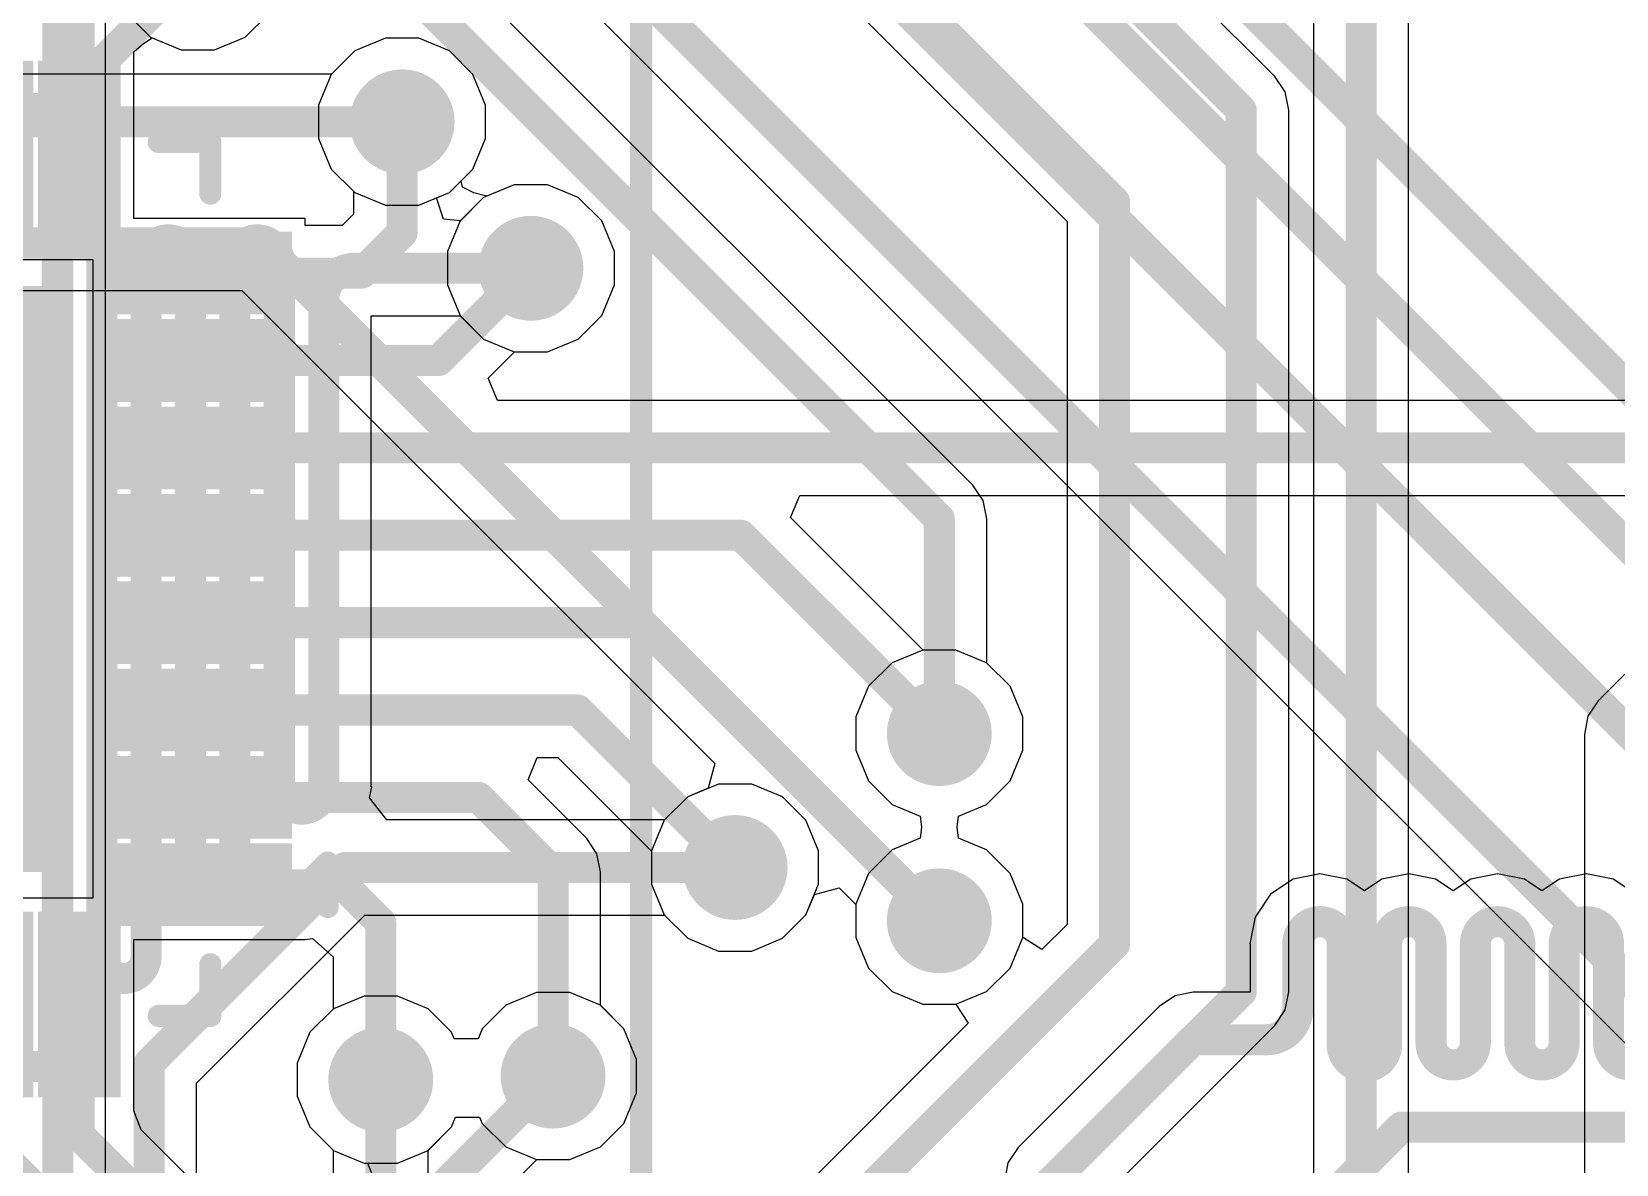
# Model space of a CAD drawing. Header units: inches. Extents: x -3 to 128, y -12 to 41.
# Drawn here: x 65.39 to 74.46, y 17.85 to 24.33 of the extents above; entities that cross this region are included whole.
import ezdxf

# ---------------------------------------------------------------- set-up
doc = ezdxf.new("R2010")
doc.units = ezdxf.units.IN
for name, color, linetype in [('Bottom Layer', 5, 'Continuous'), ('Layer 1', 16, 'Continuous'), ('Layer 2', 76, 'Continuous'), ('Top Layer', 1, 'Continuous'), ('Top Overlay', 2, 'Continuous'), ('Top Paste', 8, 'Continuous'), ('Top Solder', 216, 'Continuous'), ('Via Holes', 16, 'Continuous')]:
    doc.layers.add(name, color=color, linetype=linetype)

msp = doc.modelspace()

# ---------------------------------------------------------------- hatches: boundary and pattern name
at = {"layer": 'Bottom Layer'}
h = msp.add_hatch(color=5, dxfattribs=at)
edge = h.paths.add_edge_path()
edge.add_arc((67.5125, 23.8117), 0.3, 0, 360)
h = msp.add_hatch(color=5, dxfattribs=at)
edge = h.paths.add_edge_path()
edge.add_arc((68.2491, 22.9735), 0.3, 0, 360)
h = msp.add_hatch(color=5, dxfattribs=at)
edge = h.paths.add_edge_path()
edge.add_arc((70.5859, 20.3107), 0.3, 0, 360)
h = msp.add_hatch(color=5, dxfattribs=at)
edge = h.paths.add_edge_path()
edge.add_arc((69.4175, 19.5445), 0.3, 0, 360)
h = msp.add_hatch(color=5, dxfattribs=at)
edge = h.paths.add_edge_path()
edge.add_arc((70.5859, 19.2397), 0.3, 0, 360)
h = msp.add_hatch(color=5, dxfattribs=at)
edge = h.paths.add_edge_path()
edge.add_arc((67.3901, 18.3307), 0.3, 0, 360)
h = msp.add_hatch(color=5, dxfattribs=at)
edge = h.paths.add_edge_path()
edge.add_arc((68.3761, 18.3507), 0.3, 0, 360)
at = {"layer": 'Layer 1'}
h = msp.add_hatch(color=16, dxfattribs=at)
edge = h.paths.add_edge_path()
edge.add_arc((67.5125, 23.8117), 0.3, 0, 360)
h = msp.add_hatch(color=16, dxfattribs=at)
edge = h.paths.add_edge_path()
edge.add_arc((68.2491, 22.9735), 0.3, 0, 360)
h = msp.add_hatch(color=16, dxfattribs=at)
edge = h.paths.add_edge_path()
edge.add_arc((70.5859, 20.3107), 0.3, 0, 360)
h = msp.add_hatch(color=16, dxfattribs=at)
edge = h.paths.add_edge_path()
edge.add_arc((69.4175, 19.5445), 0.3, 0, 360)
h = msp.add_hatch(color=16, dxfattribs=at)
edge = h.paths.add_edge_path()
edge.add_arc((70.5859, 19.2397), 0.3, 0, 360)
h = msp.add_hatch(color=16, dxfattribs=at)
edge = h.paths.add_edge_path()
edge.add_arc((67.3901, 18.3307), 0.3, 0, 360)
h = msp.add_hatch(color=16, dxfattribs=at)
edge = h.paths.add_edge_path()
edge.add_arc((68.3761, 18.3507), 0.3, 0, 360)
at = {"layer": 'Layer 2'}
h = msp.add_hatch(color=76, dxfattribs=at)
edge = h.paths.add_edge_path()
edge.add_arc((67.5125, 23.8117), 0.3, 0, 360)
h = msp.add_hatch(color=76, dxfattribs=at)
edge = h.paths.add_edge_path()
edge.add_arc((68.2491, 22.9735), 0.3, 0, 360)
h = msp.add_hatch(color=76, dxfattribs=at)
edge = h.paths.add_edge_path()
edge.add_arc((70.5859, 20.3107), 0.3, 0, 360)
h = msp.add_hatch(color=76, dxfattribs=at)
edge = h.paths.add_edge_path()
edge.add_arc((69.4175, 19.5445), 0.3, 0, 360)
h = msp.add_hatch(color=76, dxfattribs=at)
edge = h.paths.add_edge_path()
edge.add_arc((70.5859, 19.2397), 0.3, 0, 360)
h = msp.add_hatch(color=76, dxfattribs=at)
edge = h.paths.add_edge_path()
edge.add_arc((67.3901, 18.3307), 0.3, 0, 360)
h = msp.add_hatch(color=76, dxfattribs=at)
edge = h.paths.add_edge_path()
edge.add_arc((68.3761, 18.3507), 0.3, 0, 360)
at = {"layer": 'Top Layer'}
for points in [[(65.8002, 24.0607), (65.8002, 23.2007), (65.5302, 23.2007), (65.5302, 24.0607)], [(66.7802, 22.8107), (65.9202, 22.8107), (65.9202, 23.0807), (66.7802, 23.0807)], [(65.4902, 19.6207), (62.3402, 19.6207), (62.3402, 22.7707), (65.4902, 22.7707)], [(66.7802, 22.3107), (65.9202, 22.3107), (65.9202, 22.5807), (66.7802, 22.5807)], [(66.7802, 21.8107), (65.9202, 21.8107), (65.9202, 22.0807), (66.7802, 22.0807)], [(66.7802, 21.3107), (65.9202, 21.3107), (65.9202, 21.5807), (66.7802, 21.5807)], [(66.7802, 20.8107), (65.9202, 20.8107), (65.9202, 21.0807), (66.7802, 21.0807)], [(66.7802, 20.3107), (65.9202, 20.3107), (65.9202, 20.5807), (66.7802, 20.5807)], [(66.7802, 19.8107), (65.9202, 19.8107), (65.9202, 20.0807), (66.7802, 20.0807)], [(66.7802, 19.3107), (65.9202, 19.3107), (65.9202, 19.5807), (66.7802, 19.5807)], [(65.8002, 19.1907), (65.8002, 18.3307), (65.5302, 18.3307), (65.5302, 19.1907)]]:
    msp.add_hatch(color=1, dxfattribs=at).paths.add_polyline_path(points)
h = msp.add_hatch(color=1, dxfattribs=at)
edge = h.paths.add_edge_path()
edge.add_arc((67.5125, 23.8117), 0.3, 0, 360)
h = msp.add_hatch(color=1, dxfattribs=at)
edge = h.paths.add_edge_path()
edge.add_arc((68.2491, 22.9735), 0.3, 0, 360)
h = msp.add_hatch(color=1, dxfattribs=at)
edge = h.paths.add_edge_path()
edge.add_arc((70.5859, 20.3107), 0.3, 0, 360)
h = msp.add_hatch(color=1, dxfattribs=at)
edge = h.paths.add_edge_path()
edge.add_arc((69.4175, 19.5445), 0.3, 0, 360)
h = msp.add_hatch(color=1, dxfattribs=at)
edge = h.paths.add_edge_path()
edge.add_arc((70.5859, 19.2397), 0.3, 0, 360)
h = msp.add_hatch(color=1, dxfattribs=at)
edge = h.paths.add_edge_path()
edge.add_arc((67.3901, 18.3307), 0.3, 0, 360)
h = msp.add_hatch(color=1, dxfattribs=at)
edge = h.paths.add_edge_path()
edge.add_arc((68.3761, 18.3507), 0.3, 0, 360)
at = {"layer": 'Top Paste'}
for points in [[(65.8002, 24.0607), (65.8002, 23.2007), (65.5302, 23.2007), (65.5302, 24.0607)], [(66.7802, 22.8107), (65.9202, 22.8107), (65.9202, 23.0807), (66.7802, 23.0807)], [(66.7802, 22.3107), (65.9202, 22.3107), (65.9202, 22.5807), (66.7802, 22.5807)], [(66.7802, 21.8107), (65.9202, 21.8107), (65.9202, 22.0807), (66.7802, 22.0807)], [(66.7802, 21.3107), (65.9202, 21.3107), (65.9202, 21.5807), (66.7802, 21.5807)], [(66.7802, 20.8107), (65.9202, 20.8107), (65.9202, 21.0807), (66.7802, 21.0807)], [(66.7802, 20.3107), (65.9202, 20.3107), (65.9202, 20.5807), (66.7802, 20.5807)], [(66.7802, 19.8107), (65.9202, 19.8107), (65.9202, 20.0807), (66.7802, 20.0807)], [(66.7802, 19.3107), (65.9202, 19.3107), (65.9202, 19.5807), (66.7802, 19.5807)], [(65.8002, 19.1907), (65.8002, 18.3307), (65.5302, 18.3307), (65.5302, 19.1907)]]:
    msp.add_hatch(color=8, dxfattribs=at).paths.add_polyline_path(points)
at = {"layer": 'Top Solder'}
for points in [[(65.4018, 24.1623), (65.4018, 23.0991), (64.9286, 23.0991), (64.9286, 24.1623)], [(65.9018, 24.1623), (65.9018, 23.0991), (65.4286, 23.0991), (65.4286, 24.1623)], [(66.8818, 22.7091), (65.8186, 22.7091), (65.8186, 23.1823), (66.8818, 23.1823)], [(65.5918, 19.5191), (62.2386, 19.5191), (62.2386, 22.8723), (65.5918, 22.8723)], [(66.8818, 22.2091), (65.8186, 22.2091), (65.8186, 22.6823), (66.8818, 22.6823)], [(66.8818, 21.7091), (65.8186, 21.7091), (65.8186, 22.1823), (66.8818, 22.1823)], [(66.8818, 21.2091), (65.8186, 21.2091), (65.8186, 21.6823), (66.8818, 21.6823)], [(66.8818, 20.7091), (65.8186, 20.7091), (65.8186, 21.1823), (66.8818, 21.1823)], [(66.8818, 20.2091), (65.8186, 20.2091), (65.8186, 20.6823), (66.8818, 20.6823)], [(66.8818, 19.7091), (65.8186, 19.7091), (65.8186, 20.1823), (66.8818, 20.1823)], [(66.8818, 19.2091), (65.8186, 19.2091), (65.8186, 19.6823), (66.8818, 19.6823)], [(65.4018, 19.2923), (65.4018, 18.2291), (64.9286, 18.2291), (64.9286, 19.2923)], [(65.9018, 19.2923), (65.9018, 18.2291), (65.4286, 18.2291), (65.4286, 19.2923)]]:
    msp.add_hatch(color=216, dxfattribs=at).paths.add_polyline_path(points)
at = {"layer": 'Via Holes'}
h = msp.add_hatch(color=7, dxfattribs=at)
edge = h.paths.add_edge_path()
edge.add_arc((67.5125, 23.8117), 0.15, 0, 360)
h = msp.add_hatch(color=7, dxfattribs=at)
edge = h.paths.add_edge_path()
edge.add_arc((68.2491, 22.9735), 0.15, 0, 360)
h = msp.add_hatch(color=7, dxfattribs=at)
edge = h.paths.add_edge_path()
edge.add_arc((70.5859, 20.3107), 0.15, 0, 360)
h = msp.add_hatch(color=7, dxfattribs=at)
edge = h.paths.add_edge_path()
edge.add_arc((69.4175, 19.5445), 0.15, 0, 360)
h = msp.add_hatch(color=7, dxfattribs=at)
edge = h.paths.add_edge_path()
edge.add_arc((70.5859, 19.2397), 0.15, 0, 360)
h = msp.add_hatch(color=7, dxfattribs=at)
edge = h.paths.add_edge_path()
edge.add_arc((68.3761, 18.3507), 0.15, 0, 360)
h = msp.add_hatch(color=7, dxfattribs=at)
edge = h.paths.add_edge_path()
edge.add_arc((67.3901, 18.3307), 0.15, 0, 360)

# ---------------------------------------------------------------- linework, layer by layer
at = {"layer": 'Bottom Layer'}
for p, q in [((72.5054, 24.0709), (68.7168, 27.8594)), ((67.4997, 27.0577), (71.3166, 23.2408)), ((72.727, 26.2528), (72.727, 17.1244)), ((73.2708, 17.0118), (73.2708, 26.2528)), ((65.939, 24.4301), (66.0734, 24.2957)), ((66.6147, 24.2957), (66.7492, 24.4301)), ((66.0734, 24.2957), (66.2491, 24.2229)), ((66.2491, 24.2229), (66.4391, 24.2229)), ((66.4391, 24.2229), (66.6147, 24.2957)), ((67.2418, 24.2168), (67.1087, 24.0837)), ((67.4175, 24.2895), (67.2418, 24.2168)), ((67.6075, 24.2895), (67.4175, 24.2895)), ((67.7831, 24.2168), (67.6075, 24.2895)), ((67.9176, 24.0824), (67.7831, 24.2168)), ((67.1087, 24.0837), (62.1096, 24.0837)), ((67.9903, 23.9068), (67.9176, 24.0824)), ((72.5643, 23.9827), (72.5054, 24.0709)), ((72.585, 23.8786), (72.5643, 23.9827)), ((67.9903, 23.7167), (67.9903, 23.9068)), ((72.585, 18.8334), (72.585, 23.8786)), ((67.9176, 23.5411), (67.9903, 23.7167)), ((67.7831, 23.4067), (67.9176, 23.5411)), ((67.7087, 23.3759), (67.7831, 23.4067)), ((68.1541, 23.4513), (67.9784, 23.3786)), ((68.3441, 23.4513), (68.1541, 23.4513)), ((68.5197, 23.3786), (68.3441, 23.4513)), ((67.7492, 23.2551), (67.7087, 23.3759)), ((67.9784, 23.3786), (67.8455, 23.2456)), ((68.6542, 23.2442), (68.5197, 23.3786)), ((67.8455, 23.2456), (67.7492, 23.2551)), ((68.7269, 23.0686), (68.6542, 23.2442)), ((71.3166, 23.2408), (71.3166, 19.219)), ((68.7269, 22.8785), (68.7269, 23.0686)), ((68.6542, 22.7029), (68.7269, 22.8785)), ((67.3357, 20.0056), (67.3357, 22.7016)), ((67.3357, 22.7016), (67.8453, 22.7016)), ((67.8453, 22.7016), (67.9784, 22.5685)), ((68.5197, 22.5685), (68.6542, 22.7029)), ((67.9784, 22.5685), (68.1541, 22.4957)), ((68.1541, 22.4957), (68.3441, 22.4957)), ((68.3441, 22.4957), (68.5197, 22.5685)), ((75.7215, 21.8643), (74.356, 20.4988)), ((70.4909, 20.7885), (70.3152, 20.7158)), ((70.6809, 20.7885), (70.4909, 20.7885)), ((70.8565, 20.7158), (70.6809, 20.7885)), ((70.3152, 20.7158), (70.1808, 20.5814)), ((70.991, 20.5814), (70.8565, 20.7158)), ((70.1808, 20.5814), (70.1081, 20.4058)), ((71.0637, 20.4058), (70.991, 20.5814)), ((74.356, 20.4988), (74.2971, 20.4106)), ((70.1081, 20.4058), (70.1081, 20.2157)), ((71.0637, 20.2157), (71.0637, 20.4058)), ((74.2971, 20.4106), (74.2764, 20.3065)), ((74.2764, 20.3065), (74.2764, 9.8908)), ((70.1081, 20.2157), (70.1808, 20.0401)), ((70.991, 20.0401), (71.0637, 20.2157)), ((70.1808, 20.0401), (70.3152, 19.9057)), ((70.8565, 19.9057), (70.991, 20.0401)), ((67.3258, 19.9435), (67.3382, 20.0056)), ((67.3382, 20.0056), (67.3357, 20.0056)), ((69.1468, 19.9496), (69.0137, 19.8165)), ((69.3225, 20.0223), (69.1468, 19.9496)), ((69.5125, 20.0223), (69.3225, 20.0223)), ((69.6881, 19.9496), (69.5125, 20.0223)), ((69.8226, 19.8152), (69.6881, 19.9496)), ((67.425, 19.8165), (67.3258, 19.9435)), ((70.3152, 19.9057), (70.4769, 19.8387)), ((70.6949, 19.8387), (70.8565, 19.9057)), ((69.0137, 19.8165), (67.425, 19.8165)), ((69.8953, 19.6396), (69.8226, 19.8152)), ((70.4769, 19.8387), (70.4842, 19.7752)), ((70.4842, 19.7752), (70.4769, 19.7117)), ((70.6876, 19.7752), (70.6949, 19.8387)), ((70.6949, 19.7117), (70.6876, 19.7752)), ((70.4769, 19.7117), (70.3152, 19.6448)), ((70.8565, 19.6448), (70.6949, 19.7117)), ((69.8953, 19.4495), (69.8953, 19.6396)), ((70.3152, 19.6448), (70.1808, 19.5104)), ((70.991, 19.5104), (70.8565, 19.6448)), ((70.1808, 19.5104), (70.1081, 19.3348)), ((71.0637, 19.3348), (70.991, 19.5104)), ((69.8226, 19.2739), (69.8953, 19.4495)), ((70.1081, 19.3348), (70.1081, 19.1447)), ((71.0637, 19.1457), (71.0637, 19.3348)), ((66.3366, 18.311), (67.2983, 19.2726)), ((67.2983, 19.2726), (69.0137, 19.2726)), ((69.0137, 19.2726), (69.1468, 19.1395)), ((69.6881, 19.1395), (69.8226, 19.2739)), ((69.1468, 19.1395), (69.3225, 19.0667)), ((69.5125, 19.0667), (69.6881, 19.1395)), ((70.1081, 19.1447), (70.1808, 18.9691)), ((71.0667, 19.1428), (71.0637, 19.1457)), ((71.1721, 19.0745), (71.0667, 19.1428)), ((71.3166, 19.219), (71.1721, 19.0745)), ((69.3225, 19.0667), (69.5125, 19.0667)), ((70.1808, 18.9691), (70.3152, 18.8347)), ((67.295, 18.8085), (67.1194, 18.7358)), ((67.4851, 18.8085), (67.295, 18.8085)), ((67.6607, 18.7358), (67.4851, 18.8085)), ((68.2811, 18.8285), (68.1054, 18.7558)), ((68.4711, 18.8285), (68.2811, 18.8285)), ((68.6467, 18.7558), (68.4711, 18.8285)), ((70.3152, 18.8347), (70.4909, 18.7619)), ((72.5643, 18.7293), (72.585, 18.8333)), ((72.585, 18.8333), (72.585, 18.8334)), ((67.1194, 18.7358), (66.985, 18.6014)), ((67.7951, 18.6014), (67.6607, 18.7358)), ((68.1054, 18.7558), (67.971, 18.6214)), ((68.7812, 18.6214), (68.6467, 18.7558)), ((70.4909, 18.7619), (70.6799, 18.7619)), ((70.6799, 18.7619), (70.6829, 18.759)), ((70.6829, 18.759), (70.7512, 18.6536)), ((72.5054, 18.6411), (72.5643, 18.7293)), ((66.985, 18.6014), (66.9123, 18.4258)), ((67.8102, 18.565), (67.7951, 18.6014)), ((67.971, 18.6214), (67.9477, 18.565)), ((68.6001, 14.7357), (72.5054, 18.6411)), ((68.8539, 18.4458), (68.7812, 18.6214)), ((70.7512, 18.6536), (68.9611, 16.8635)), ((72.5054, 18.6411), (72.5054, 18.6411)), ((67.9477, 18.565), (67.8102, 18.565)), ((66.9123, 18.4258), (66.9123, 18.2357)), ((68.8539, 18.2557), (68.8539, 18.4458)), ((66.3366, 17.2252), (66.3366, 18.311)), ((66.9123, 18.2357), (66.985, 18.0601)), ((68.7812, 18.0801), (68.8539, 18.2557)), ((66.985, 18.0601), (67.1194, 17.9257)), ((68.6467, 17.9457), (68.7812, 18.0801)), ((64.848, 14.4381), (68.2829, 17.8729)), ((67.1194, 17.9257), (67.295, 17.8529)), ((68.2829, 17.8729), (68.4711, 17.8729)), ((68.4711, 17.8729), (68.6467, 17.9457)), ((67.295, 17.8529), (67.3141, 17.8529)), ((67.3141, 17.8529), (67.3667, 17.7259))]:
    msp.add_line(p, q, dxfattribs=at)
at = {"layer": 'Bottom Layer', "const_width": 0.1778}
for points in [[(68.2954, 27.8963), (72.3131, 23.8786)], [(67.6123, 27.3296), (71.5885, 23.3535)], [(72.9989, 17.0118), (72.9989, 26.6565)], [(72.3131, 18.8333), (72.3131, 23.8786)], [(61.8262, 23.8117), (67.5125, 23.8117)], [(71.5885, 19.1064), (71.5885, 23.3535)], [(65.5398, 18.5322), (65.5398, 23.009)], [(65.7938, 19.0366), (65.7938, 23.009)], [(66.0478, 19.0366), (66.0478, 23.009)], [(66.3018, 19.5446), (66.3018, 23.009)], [(66.5558, 19.5446), (66.5558, 23.009)], [(66.8098, 20.0056), (66.8098, 23.009)], [(67.2416, 22.9735), (67.5518, 22.9735)], [(67.5518, 22.9735), (68.2491, 22.9735)], [(67.0638, 20.0056), (67.0638, 22.7957)], [(66.0647, 18.4236), (67.1856, 19.5445)], [(67.1856, 19.5445), (69.4175, 19.5445)], [(66.972, 14.4898), (71.5885, 19.1064)], [(67.6965, 14.2168), (72.3131, 18.8333)], [(66.0647, 17.2252), (66.0647, 18.4236)], [(64.567, 14.5416), (68.3761, 18.3507)]]:
    msp.add_lwpolyline(points, dxfattribs=at)
at = {"layer": 'Bottom Layer', "const_width": 0.0889}
for points in [[(72.2686, 23.8786, 1), (72.3575, 23.8786, 1)], [(72.2686, 23.8786, 1), (72.3575, 23.8786, 1)], [(67.468, 23.8117, 1), (67.5569, 23.8117, 1)], [(71.5441, 23.3535, 1), (71.633, 23.3535, 1)], [(71.5441, 23.3535, 1), (71.633, 23.3535, 1)], [(65.4953, 23.009, 1), (65.5842, 23.009, 1)], [(65.4953, 23.009, 1), (65.5842, 23.009, 1)], [(65.7493, 23.009, 1), (65.8382, 23.009, 1)], [(65.7493, 23.009, 1), (65.8382, 23.009, 1)], [(66.0033, 23.009, 1), (66.0922, 23.009, 1)], [(66.0033, 23.009, 1), (66.0922, 23.009, 1)], [(66.2573, 23.009, 1), (66.3462, 23.009, 1)], [(66.2573, 23.009, 1), (66.3462, 23.009, 1)], [(66.5113, 23.009, 1), (66.6002, 23.009, 1)], [(66.5113, 23.009, 1), (66.6002, 23.009, 1)], [(66.7653, 23.009, 1), (66.8542, 23.009, 1)], [(66.7653, 23.009, 1), (66.8542, 23.009, 1)], [(67.1971, 22.9735, 1), (67.286, 22.9735, 1)], [(67.1971, 22.9735, 1), (67.286, 22.9735, 1)], [(67.5073, 22.9735, 1), (67.5962, 22.9735, 1)], [(67.5073, 22.9735, 1), (67.5962, 22.9735, 1)], [(68.2046, 22.9735, 1), (68.2935, 22.9735, 1)], [(67.0193, 22.7957, 1), (67.1082, 22.7957, 1)], [(67.0193, 22.7957, 1), (67.1082, 22.7957, 1)], [(66.7653, 20.0056, 1), (66.8542, 20.0056, 1)], [(66.7653, 20.0056, 1), (66.8542, 20.0056, 1)], [(67.0193, 20.0056, 1), (67.1082, 20.0056, 1)], [(67.0193, 20.0056, 1), (67.1082, 20.0056, 1)], [(66.2573, 19.5446, 1), (66.3462, 19.5446, 1)], [(66.2573, 19.5446, 1), (66.3462, 19.5446, 1)], [(66.5113, 19.5446, 1), (66.6002, 19.5446, 1)], [(66.5113, 19.5446, 1), (66.6002, 19.5446, 1)], [(67.1412, 19.5445, 1), (67.2301, 19.5445, 1)], [(67.1412, 19.5445, 1), (67.2301, 19.5445, 1)], [(69.373, 19.5445, 1), (69.4619, 19.5445, 1)], [(71.5441, 19.1064, 1), (71.633, 19.1064, 1)], [(71.5441, 19.1064, 1), (71.633, 19.1064, 1)], [(65.7493, 19.0366, 1), (65.8382, 19.0366, 1)], [(65.7493, 19.0366, 1), (65.8382, 19.0366, 1)], [(66.0033, 19.0366, 1), (66.0922, 19.0366, 1)], [(66.0033, 19.0366, 1), (66.0922, 19.0366, 1)], [(72.2686, 18.8333, 1), (72.3575, 18.8333, 1)], [(72.2686, 18.8333, 1), (72.3575, 18.8333, 1)], [(65.4953, 18.5322, 1), (65.5842, 18.5322, 1)], [(65.4953, 18.5322, 1), (65.5842, 18.5322, 1)], [(66.0202, 18.4236, 1), (66.1091, 18.4236, 1)], [(66.0202, 18.4236, 1), (66.1091, 18.4236, 1)], [(68.3316, 18.3507, 1), (68.4205, 18.3507, 1)]]:
    msp.add_lwpolyline(points, format="xyb", close=True, dxfattribs=at)
at = {"layer": 'Bottom Layer', "const_width": 0.1778}
for points in [[(65.5398, 23.009, -1), (65.7938, 23.009)], [(66.0478, 23.009, -1), (66.3018, 23.009)], [(66.5558, 23.009, -1), (66.8098, 23.009)], [(67.0638, 22.7957, -0.414214), (67.2416, 22.9735)], [(67.0638, 20.0056, -1), (66.8098, 20.0056)], [(66.5558, 19.5446, -1), (66.3018, 19.5446)], [(66.0478, 19.0366, -1), (65.7938, 19.0366)], [(65.5398, 18.5322, -1), (65.2858, 18.5322)]]:
    msp.add_lwpolyline(points, format="xyb", dxfattribs=at)
at = {"layer": 'Layer 1'}
for p, q in [((70.7782, 21.7321), (66.8298, 25.6804)), ((67.8397, 25.2082), (74.6811, 18.3668)), ((56.4623, 22.846), (66.5951, 22.846)), ((66.5951, 22.846), (69.3014, 20.1397)), ((70.8371, 21.6438), (70.7782, 21.7321)), ((70.7782, 21.7321), (70.7782, 21.7321)), ((70.8578, 21.5398), (70.8371, 21.6438)), ((70.8578, 20.7145), (70.8578, 21.5398)), ((70.8578, 21.5398), (70.8578, 21.5398)), ((70.991, 20.5814), (70.8578, 20.7145)), ((71.0637, 20.4058), (70.991, 20.5814)), ((71.0637, 20.2157), (71.0637, 20.4058)), ((69.3014, 20.1397), (69.2635, 19.9979)), ((70.991, 20.0401), (71.0637, 20.2157)), ((70.8565, 19.9057), (70.991, 20.0401)), ((69.1468, 19.9496), (69.0124, 19.8152)), ((69.2635, 19.9979), (69.1468, 19.9496)), ((70.6949, 19.8387), (70.8565, 19.9057)), ((69.0124, 19.8152), (68.9397, 19.6396)), ((70.6876, 19.7752), (70.6949, 19.8387)), ((70.6949, 19.7117), (70.6876, 19.7752)), ((70.8565, 19.6448), (70.6949, 19.7117)), ((68.9397, 19.6396), (68.9397, 19.4495)), ((70.991, 19.5104), (70.8565, 19.6448)), ((71.0637, 19.3348), (70.991, 19.5104)), ((68.9397, 19.4495), (69.0124, 19.2739)), ((69.8709, 19.3906), (70.0126, 19.4284)), ((70.0126, 19.4284), (70.1081, 19.333)), ((69.8226, 19.2739), (69.8709, 19.3906)), ((70.1081, 19.333), (70.1081, 19.1447)), ((71.0637, 19.1447), (71.0637, 19.3348)), ((69.0124, 19.2739), (69.1468, 19.1395)), ((69.6881, 19.1395), (69.8226, 19.2739)), ((69.1468, 19.1395), (69.3225, 19.0667)), ((69.5125, 19.0667), (69.6881, 19.1395)), ((70.1081, 19.1447), (70.1808, 18.9691)), ((70.991, 18.9691), (71.0637, 19.1447)), ((69.3225, 19.0667), (69.5125, 19.0667)), ((70.1808, 18.9691), (70.3152, 18.8347)), ((70.8565, 18.8347), (70.991, 18.9691)), ((67.295, 18.8085), (67.1194, 18.7358)), ((67.4851, 18.8085), (67.295, 18.8085)), ((67.6607, 18.7358), (67.4851, 18.8085)), ((68.2811, 18.8285), (68.1054, 18.7558)), ((68.4711, 18.8285), (68.2811, 18.8285)), ((68.6467, 18.7558), (68.4711, 18.8285)), ((70.3152, 18.8347), (70.4909, 18.7619)), ((70.6809, 18.7619), (70.8565, 18.8347)), ((67.1194, 18.7358), (66.985, 18.6014)), ((67.7951, 18.6014), (67.6607, 18.7358)), ((68.1054, 18.7558), (67.971, 18.6214)), ((68.7812, 18.6214), (68.6467, 18.7558)), ((70.4909, 18.7619), (70.6809, 18.7619)), ((66.985, 18.6014), (66.9123, 18.4258)), ((67.8102, 18.565), (67.7951, 18.6014)), ((67.971, 18.6214), (67.9477, 18.565)), ((68.8539, 18.4458), (68.7812, 18.6214)), ((67.9477, 18.565), (67.8102, 18.565)), ((66.9123, 18.4258), (66.9123, 18.2357)), ((68.8539, 18.2557), (68.8539, 18.4458)), ((66.9123, 18.2357), (66.985, 18.0601)), ((68.7812, 18.0801), (68.8539, 18.2557)), ((66.985, 18.0601), (67.1194, 17.9257)), ((67.6607, 17.9257), (67.7951, 18.0601)), ((67.7951, 18.0601), (67.8185, 18.1165)), ((67.8185, 18.1165), (67.956, 18.1165)), ((67.956, 18.1165), (67.971, 18.0801)), ((67.971, 18.0801), (68.1054, 17.9457)), ((68.6467, 17.9457), (68.7812, 18.0801)), ((67.1194, 17.9257), (67.295, 17.8529)), ((67.4851, 17.8529), (67.6607, 17.9257)), ((68.1054, 17.9457), (68.2811, 17.8729)), ((68.2811, 17.8729), (68.4711, 17.8729)), ((68.4711, 17.8729), (68.6467, 17.9457)), ((67.295, 17.8529), (67.4851, 17.8529))]:
    msp.add_line(p, q, dxfattribs=at)
at = {"layer": 'Layer 1', "const_width": 0.1778}
for points in [[(69.8308, 26.079), (75.5271, 20.3827)], [(70.7302, 26.0889), (75.6767, 21.1424)], [(68.9314, 25.9153), (75.0735, 19.7731)], [(66.6375, 25.4881), (70.5859, 21.5398)], [(68.032, 25.4005), (74.8734, 18.5591)], [(65.5313, 23.8879), (66.3441, 24.7007)], [(39.0817, 23.8879), (65.5313, 23.8879)], [(21.9246, 23.1179), (66.7077, 23.1179)], [(66.7077, 23.1179), (70.5859, 19.2397)], [(70.5859, 20.3107), (70.5859, 21.5398)]]:
    msp.add_lwpolyline(points, dxfattribs=at)
at = {"layer": 'Layer 1', "const_width": 0.0889}
for points in [[(65.4868, 23.8879, 1), (65.5757, 23.8879, 1)], [(65.4868, 23.8879, 1), (65.5757, 23.8879, 1)], [(66.6633, 23.1179, 1), (66.7522, 23.1179, 1)], [(66.6633, 23.1179, 1), (66.7522, 23.1179, 1)], [(70.5414, 21.5398, 1), (70.6303, 21.5398, 1)], [(70.5414, 21.5398, 1), (70.6303, 21.5398, 1)], [(70.5414, 20.3107, 1), (70.6303, 20.3107, 1)], [(70.5414, 19.2397, 1), (70.6303, 19.2397, 1)]]:
    msp.add_lwpolyline(points, format="xyb", close=True, dxfattribs=at)
at = {"layer": 'Layer 2'}
for p, q in [((65.8147, 16.381), (65.8147, 24.3985)), ((65.9417, 24.4275), (66.0734, 24.2957)), ((66.6147, 24.2957), (66.7492, 24.4301)), ((66.0734, 24.2957), (66.2491, 24.2229)), ((66.2491, 24.2229), (66.4391, 24.2229)), ((66.4391, 24.2229), (66.6147, 24.2957)), ((67.2418, 24.2168), (67.1074, 24.0824)), ((67.4175, 24.2895), (67.2418, 24.2168)), ((67.6075, 24.2895), (67.4175, 24.2895)), ((67.7831, 24.2168), (67.6075, 24.2895)), ((67.9176, 24.0824), (67.7831, 24.2168)), ((67.1074, 24.0824), (67.0347, 23.9068)), ((67.9903, 23.9068), (67.9176, 24.0824)), ((67.0347, 23.9068), (67.0347, 23.7167)), ((67.9903, 23.7167), (67.9903, 23.9068)), ((67.0347, 23.7167), (67.1074, 23.5411)), ((67.9176, 23.5411), (67.9903, 23.7167)), ((67.1074, 23.5411), (67.2418, 23.4067)), ((67.7831, 23.4067), (67.9176, 23.5411)), ((67.2418, 23.4067), (67.4175, 23.3339)), ((67.6075, 23.3339), (67.7831, 23.4067)), ((68.1541, 23.4513), (67.9784, 23.3786)), ((68.3441, 23.4513), (68.1541, 23.4513)), ((68.5197, 23.3786), (68.3441, 23.4513)), ((67.4175, 23.3339), (67.6075, 23.3339)), ((67.9784, 23.3786), (67.844, 23.2442)), ((68.6542, 23.2442), (68.5197, 23.3786)), ((67.844, 23.2442), (67.7713, 23.0686)), ((68.7269, 23.0686), (68.6542, 23.2442)), ((67.7713, 23.0686), (67.7713, 22.8785)), ((68.7269, 22.8785), (68.7269, 23.0686)), ((67.7713, 22.8785), (67.844, 22.7029)), ((68.6542, 22.7029), (68.7269, 22.8785)), ((67.844, 22.7029), (67.9784, 22.5685)), ((68.5197, 22.5685), (68.6542, 22.7029)), ((67.9784, 22.5685), (68.1541, 22.4957)), ((68.1541, 22.4957), (68.3441, 22.4957)), ((68.3441, 22.4957), (68.5197, 22.5685)), ((70.4909, 20.7885), (70.3152, 20.7158)), ((70.6809, 20.7885), (70.4909, 20.7885)), ((70.8565, 20.7158), (70.6809, 20.7885)), ((70.3152, 20.7158), (70.1808, 20.5814)), ((70.991, 20.5814), (70.8565, 20.7158)), ((70.1808, 20.5814), (70.1081, 20.4058)), ((71.0637, 20.4058), (70.991, 20.5814)), ((70.1081, 20.4058), (70.1081, 20.2157)), ((71.0637, 20.2157), (71.0637, 20.4058)), ((70.1081, 20.2157), (70.1808, 20.0401)), ((70.991, 20.0401), (71.0637, 20.2157)), ((70.1808, 20.0401), (70.3152, 19.9057)), ((70.8565, 19.9057), (70.991, 20.0401)), ((69.1468, 19.9496), (69.0124, 19.8152)), ((69.3225, 20.0223), (69.1468, 19.9496)), ((69.5125, 20.0223), (69.3225, 20.0223)), ((69.6881, 19.9496), (69.5125, 20.0223)), ((69.8226, 19.8152), (69.6881, 19.9496)), ((70.3152, 19.9057), (70.4769, 19.8387)), ((70.6949, 19.8387), (70.8565, 19.9057)), ((69.0124, 19.8152), (68.9397, 19.6396)), ((69.8953, 19.6396), (69.8226, 19.8152)), ((70.4769, 19.8387), (70.4842, 19.7752)), ((70.4842, 19.7752), (70.4769, 19.7117)), ((70.6876, 19.7752), (70.6949, 19.8387)), ((70.6949, 19.7117), (70.6876, 19.7752)), ((70.4769, 19.7117), (70.3152, 19.6448)), ((70.8565, 19.6448), (70.6949, 19.7117)), ((68.9397, 19.6396), (68.9397, 19.4495)), ((69.8953, 19.4495), (69.8953, 19.6396)), ((70.3152, 19.6448), (70.1808, 19.5104)), ((70.991, 19.5104), (70.8565, 19.6448)), ((70.1808, 19.5104), (70.1081, 19.3348)), ((71.0637, 19.3348), (70.991, 19.5104)), ((68.9397, 19.4495), (69.0124, 19.2739)), ((69.8226, 19.2739), (69.8953, 19.4495)), ((70.1081, 19.3348), (70.1081, 19.1447)), ((71.0637, 19.1447), (71.0637, 19.3348)), ((69.0124, 19.2739), (69.1468, 19.1395)), ((69.6881, 19.1395), (69.8226, 19.2739)), ((69.1468, 19.1395), (69.3225, 19.0667)), ((69.5125, 19.0667), (69.6881, 19.1395)), ((70.1081, 19.1447), (70.1808, 18.9691)), ((70.991, 18.9691), (71.0637, 19.1447)), ((69.3225, 19.0667), (69.5125, 19.0667)), ((70.1808, 18.9691), (70.3152, 18.8347)), ((70.8565, 18.8347), (70.991, 18.9691)), ((67.295, 18.8085), (67.1194, 18.7358)), ((67.4851, 18.8085), (67.295, 18.8085)), ((67.6607, 18.7358), (67.4851, 18.8085)), ((68.2811, 18.8285), (68.1054, 18.7558)), ((68.4711, 18.8285), (68.2811, 18.8285)), ((68.6467, 18.7558), (68.4711, 18.8285)), ((70.3152, 18.8347), (70.4909, 18.7619)), ((70.6809, 18.7619), (70.8565, 18.8347)), ((67.1194, 18.7358), (66.985, 18.6014)), ((67.7951, 18.6014), (67.6607, 18.7358)), ((68.1054, 18.7558), (67.971, 18.6214)), ((68.7812, 18.6214), (68.6467, 18.7558)), ((70.4909, 18.7619), (70.6809, 18.7619)), ((66.985, 18.6014), (66.9123, 18.4258)), ((67.8102, 18.565), (67.7951, 18.6014)), ((67.971, 18.6214), (67.9477, 18.565)), ((68.8539, 18.4458), (68.7812, 18.6214)), ((67.9477, 18.565), (67.8102, 18.565)), ((66.9123, 18.4258), (66.9123, 18.2357)), ((68.8539, 18.2557), (68.8539, 18.4458)), ((66.9123, 18.2357), (66.985, 18.0601)), ((68.7812, 18.0801), (68.8539, 18.2557)), ((66.985, 18.0601), (67.1182, 17.927)), ((67.662, 17.927), (67.7951, 18.0601)), ((67.7951, 18.0601), (67.8185, 18.1165)), ((67.8185, 18.1165), (67.956, 18.1165)), ((67.956, 18.1165), (67.971, 18.0801)), ((67.971, 18.0801), (68.1054, 17.9457)), ((68.6467, 17.9457), (68.7812, 18.0801)), ((67.1182, 17.927), (67.1182, 10.6753)), ((67.662, 10.788), (67.662, 17.927)), ((68.1054, 17.9457), (68.2811, 17.8729)), ((68.2811, 17.8729), (68.4711, 17.8729)), ((68.4711, 17.8729), (68.6467, 17.9457))]:
    msp.add_line(p, q, dxfattribs=at)
at = {"layer": 'Layer 2', "const_width": 0.1778}
for points in [[(65.5427, 16.381), (65.5427, 24.905)], [(67.3901, 10.6753), (67.3901, 18.3307)]]:
    msp.add_lwpolyline(points, dxfattribs=at)
at = {"layer": 'Layer 2', "const_width": 0.0889}
msp.add_lwpolyline([(67.3456, 18.3307, 1), (67.4345, 18.3307, 1)], format="xyb", close=True, dxfattribs=at)
at = {"layer": 'Top Layer'}
for p, q in [((66.6147, 24.2957), (66.7492, 24.4301)), ((65.978, 24.2115), (66.0331, 24.26)), ((65.978, 23.2585), (65.978, 24.2115)), ((66.0331, 24.26), (66.083, 24.2917)), ((66.083, 24.2917), (66.2491, 24.2229)), ((66.2491, 24.2229), (66.4391, 24.2229)), ((66.4391, 24.2229), (66.6147, 24.2957)), ((67.2418, 24.2168), (67.1074, 24.0824)), ((67.4175, 24.2895), (67.2418, 24.2168)), ((67.6075, 24.2895), (67.4175, 24.2895)), ((67.7831, 24.2168), (67.6075, 24.2895)), ((67.9176, 24.0824), (67.7831, 24.2168)), ((67.1074, 24.0824), (67.0347, 23.9068)), ((67.9903, 23.9068), (67.9176, 24.0824)), ((67.0347, 23.9068), (67.0347, 23.7167)), ((67.9903, 23.7167), (67.9903, 23.9068)), ((67.0347, 23.7167), (67.1074, 23.5411)), ((67.9176, 23.5411), (67.9903, 23.7167)), ((67.1074, 23.5411), (67.2346, 23.4139)), ((67.8507, 23.4742), (67.9176, 23.5411)), ((67.2346, 23.4139), (67.2346, 23.2834)), ((67.8579, 23.4377), (67.8507, 23.4742)), ((67.9231, 23.4057), (67.8579, 23.4377)), ((67.9976, 23.3865), (67.9231, 23.4057)), ((68.1541, 23.4513), (67.9976, 23.3865)), ((68.3441, 23.4513), (68.1541, 23.4513)), ((68.5197, 23.3786), (68.3441, 23.4513)), ((68.6542, 23.2442), (68.5197, 23.3786)), ((66.958, 23.2585), (65.978, 23.2585)), ((66.958, 23.2177), (66.958, 23.2585)), ((67.1689, 23.2177), (66.958, 23.2177)), ((67.2346, 23.2834), (67.1689, 23.2177)), ((68.7269, 23.0686), (68.6542, 23.2442)), ((68.7269, 22.8785), (68.7269, 23.0686)), ((62.088, 23.0229), (65.7424, 23.0229)), ((65.7424, 23.0229), (65.7424, 21.6329)), ((68.6542, 22.7029), (68.7269, 22.8785)), ((68.5197, 22.5685), (68.6542, 22.7029)), ((68.0048, 22.3447), (68.1559, 22.4957)), ((68.1559, 22.4957), (68.3441, 22.4957)), ((68.3441, 22.4957), (68.5197, 22.5685)), ((68.0574, 22.2177), (68.0048, 22.3447)), ((75.7899, 22.2177), (68.0574, 22.2177)), ((69.7344, 21.5468), (69.787, 21.6738)), ((69.787, 21.6738), (75.8073, 21.6738)), ((65.7424, 21.6329), (65.7424, 20.6329)), ((70.4927, 20.7885), (69.7344, 21.5468)), ((70.6809, 20.7885), (70.4927, 20.7885)), ((70.8565, 20.7158), (70.6809, 20.7885)), ((70.991, 20.5814), (70.8565, 20.7158)), ((65.7424, 20.6329), (65.7424, 19.3685)), ((71.0637, 20.4058), (70.991, 20.5814)), ((71.0637, 20.2157), (71.0637, 20.4058)), ((68.233, 20.0468), (68.2856, 20.1738)), ((68.2856, 20.1738), (68.4037, 20.1738)), ((68.4037, 20.1738), (68.9397, 19.6378)), ((70.991, 20.0401), (71.0637, 20.2157)), ((68.5684, 19.7114), (68.233, 20.0468)), ((70.8565, 19.9057), (70.991, 20.0401)), ((70.6949, 19.8387), (70.8565, 19.9057)), ((70.6876, 19.7752), (70.6949, 19.8387)), ((70.6949, 19.7117), (70.6876, 19.7752)), ((68.6273, 19.6232), (68.5684, 19.7114)), ((68.5684, 19.7114), (68.5684, 19.7114)), ((70.8565, 19.6448), (70.6949, 19.7117)), ((68.648, 19.5191), (68.6273, 19.6232)), ((68.9397, 19.6378), (68.9397, 19.4495)), ((70.991, 19.5104), (70.8565, 19.6448)), ((68.648, 18.7545), (68.648, 19.5191)), ((71.0637, 19.3348), (70.991, 19.5104)), ((72.7638, 19.509), (72.6101, 19.4785)), ((72.9174, 19.4785), (72.7638, 19.509)), ((73.2718, 19.509), (73.1181, 19.4785)), ((73.4254, 19.4785), (73.2718, 19.509)), ((73.7798, 19.509), (73.6261, 19.4785)), ((73.9334, 19.4785), (73.7798, 19.509)), ((74.2878, 19.509), (74.1341, 19.4785)), ((74.4414, 19.4785), (74.2878, 19.509)), ((68.9397, 19.4495), (69.0124, 19.2739)), ((69.8709, 19.3906), (70.0126, 19.4284)), ((70.0126, 19.4284), (70.1081, 19.333)), ((72.6101, 19.4785), (72.4799, 19.3915)), ((73.0178, 19.4114), (72.9174, 19.4785)), ((73.1181, 19.4785), (73.0178, 19.4114)), ((73.5258, 19.4114), (73.4254, 19.4785)), ((73.6261, 19.4785), (73.5258, 19.4114)), ((74.0338, 19.4114), (73.9334, 19.4785)), ((74.1341, 19.4785), (74.0338, 19.4114)), ((74.5716, 19.3915), (74.4414, 19.4785)), ((65.7424, 19.3685), (62.8524, 19.3685)), ((69.8226, 19.2739), (69.8709, 19.3906)), ((70.1081, 19.333), (70.1081, 19.1447)), ((71.0637, 19.1447), (71.0637, 19.3348)), ((72.4799, 19.3915), (72.3929, 19.2612)), ((69.0124, 19.2739), (69.1468, 19.1395)), ((69.6881, 19.1395), (69.8226, 19.2739)), ((72.3929, 19.2612), (72.3623, 19.1076)), ((65.978, 18.1529), (65.978, 19.1329)), ((65.978, 19.1329), (66.958, 19.1329)), ((66.958, 19.1329), (67.0001, 19.1387)), ((66.958, 19.1329), (66.958, 19.1329)), ((67.0001, 19.1387), (67.1182, 19.0338)), ((69.1468, 19.1395), (69.3225, 19.0667)), ((69.5125, 19.0667), (69.6881, 19.1395)), ((70.1081, 19.1447), (70.1808, 18.9691)), ((70.991, 18.9691), (71.0637, 19.1447)), ((69.3225, 19.0667), (69.5125, 19.0667)), ((72.3623, 19.1076), (72.3648, 19.1076)), ((72.3648, 19.1076), (72.3648, 18.831)), ((67.1182, 19.0338), (67.1182, 18.7345)), ((70.1808, 18.9691), (70.3152, 18.8347)), ((70.8565, 18.8347), (70.991, 18.9691)), ((70.3152, 18.8347), (70.4909, 18.7619)), ((70.6809, 18.7619), (70.8565, 18.8347)), ((71.9348, 18.8103), (71.8465, 18.7513)), ((72.0388, 18.831), (71.9348, 18.8103)), ((72.3648, 18.831), (72.0388, 18.831)), ((72.0388, 18.831), (72.0388, 18.831)), ((67.1182, 18.7345), (66.985, 18.6014)), ((68.7812, 18.6214), (68.648, 18.7545)), ((70.4909, 18.7619), (70.6809, 18.7619)), ((71.8465, 18.7513), (71.0378, 17.9426)), ((66.985, 18.6014), (66.9123, 18.4258)), ((68.8539, 18.4458), (68.7812, 18.6214)), ((66.9123, 18.4258), (66.9123, 18.2357)), ((68.8539, 18.2557), (68.8539, 18.4458)), ((66.9123, 18.2357), (66.985, 18.0601)), ((68.7812, 18.0801), (68.8539, 18.2557)), ((66.0202, 18.0434), (65.978, 18.1529)), ((65.978, 18.1529), (65.978, 18.1529)), ((65.978, 18.1529), (65.978, 18.1529)), ((65.978, 18.1529), (65.978, 18.1529)), ((66.9618, 17.1018), (66.0202, 18.0434)), ((66.985, 18.0601), (67.1194, 17.9257)), ((67.6607, 17.9257), (67.7951, 18.0601)), ((67.7951, 18.0601), (67.8185, 18.1165)), ((67.8185, 18.1165), (67.956, 18.1165)), ((67.956, 18.1165), (67.971, 18.0801)), ((67.971, 18.0801), (68.1054, 17.9457)), ((68.6467, 17.9457), (68.7812, 18.0801)), ((67.1194, 17.9257), (67.295, 17.8529)), ((67.4851, 17.8529), (67.6607, 17.9257)), ((68.1054, 17.9457), (68.2811, 17.8729)), ((68.2811, 17.8729), (68.4711, 17.8729)), ((68.4711, 17.8729), (68.6467, 17.9457)), ((71.0378, 17.9426), (70.9788, 17.8543)), ((67.295, 17.8529), (67.4851, 17.8529)), ((70.9788, 17.8543), (70.9581, 17.7503))]:
    msp.add_line(p, q, dxfattribs=at)
at = {"layer": 'Top Layer', "const_width": 0.1778}
for points in [[(65.6652, 23.6307), (65.6652, 24.4457)], [(67.5125, 23.1767), (67.5125, 23.8117)], [(67.2815, 22.9457), (67.5125, 23.1767)], [(66.3502, 22.9457), (67.2815, 22.9457)], [(67.7213, 22.4457), (68.2491, 22.9735)], [(66.3502, 22.4457), (67.7213, 22.4457)], [(66.3502, 21.9457), (76.1875, 21.9457)], [(66.3502, 21.4457), (69.4509, 21.4457)], [(69.4509, 21.4457), (70.5859, 20.3107)], [(66.3502, 20.9457), (68.8799, 20.9457)], [(68.8799, 20.9457), (70.5859, 19.2397)], [(66.3502, 20.4457), (68.5163, 20.4457)], [(68.5163, 20.4457), (69.4175, 19.5445)], [(66.3502, 19.9457), (67.9495, 19.9457)], [(67.9495, 19.9457), (68.3761, 19.5191)], [(68.3761, 18.3507), (68.3761, 19.5191)], [(66.3502, 19.4457), (67.1742, 19.4457)], [(67.1742, 19.4457), (67.3901, 19.2298)], [(67.3901, 18.3307), (67.3901, 19.2298)], [(72.6368, 18.7369), (72.6368, 19.1076)], [(72.8908, 18.5313), (72.8908, 19.1076)], [(73.1448, 18.5313), (73.1448, 19.1076)], [(73.3988, 18.5417), (73.3988, 19.1076)], [(73.6528, 18.5417), (73.6528, 19.1076)], [(73.9068, 18.5417), (73.9068, 19.1076)], [(74.1608, 18.5417), (74.1608, 19.1076)], [(74.4148, 18.5417), (74.4148, 19.1076)], [(65.6652, 18.0138), (65.6652, 18.7607)], [(71.23, 17.7503), (72.0388, 18.5591)], [(72.0388, 18.5591), (72.37, 18.5591)], [(72.37, 18.5591), (72.459, 18.5591)], [(72.23, 17.0589), (73.2302, 18.0591)], [(73.2302, 18.0591), (92.2901, 18.0591)], [(65.1652, 17.9574), (65.9202, 17.2024)], [(65.6652, 18.0138), (66.9837, 16.6954)]]:
    msp.add_lwpolyline(points, dxfattribs=at)
at = {"layer": 'Top Layer', "const_width": 0.0889}
for points in [[(67.468, 23.8117, 1), (67.5569, 23.8117, 1)], [(65.6208, 23.6307, 1), (65.7097, 23.6307, 1)], [(67.468, 23.1767, 1), (67.5569, 23.1767, 1)], [(67.468, 23.1767, 1), (67.5569, 23.1767, 1)], [(66.3058, 22.9457, 1), (66.3947, 22.9457, 1)], [(67.237, 22.9457, 1), (67.3259, 22.9457, 1)], [(67.237, 22.9457, 1), (67.3259, 22.9457, 1)], [(68.2046, 22.9735, 1), (68.2935, 22.9735, 1)], [(66.3058, 22.4457, 1), (66.3947, 22.4457, 1)], [(67.6768, 22.4457, 1), (67.7657, 22.4457, 1)], [(67.6768, 22.4457, 1), (67.7657, 22.4457, 1)], [(66.3058, 21.9457, 1), (66.3947, 21.9457, 1)], [(66.3058, 21.4457, 1), (66.3947, 21.4457, 1)], [(69.4064, 21.4457, 1), (69.4953, 21.4457, 1)], [(69.4064, 21.4457, 1), (69.4953, 21.4457, 1)], [(66.3058, 20.9457, 1), (66.3947, 20.9457, 1)], [(68.8354, 20.9457, 1), (68.9243, 20.9457, 1)], [(68.8354, 20.9457, 1), (68.9243, 20.9457, 1)], [(66.3058, 20.4457, 1), (66.3947, 20.4457, 1)], [(68.4718, 20.4457, 1), (68.5607, 20.4457, 1)], [(68.4718, 20.4457, 1), (68.5607, 20.4457, 1)], [(70.5414, 20.3107, 1), (70.6303, 20.3107, 1)], [(66.3058, 19.9457, 1), (66.3947, 19.9457, 1)], [(67.905, 19.9457, 1), (67.9939, 19.9457, 1)], [(67.905, 19.9457, 1), (67.9939, 19.9457, 1)], [(68.3316, 19.5191, 1), (68.4205, 19.5191, 1)], [(68.3316, 19.5191, 1), (68.4205, 19.5191, 1)], [(69.373, 19.5445, 1), (69.4619, 19.5445, 1)], [(66.3058, 19.4457, 1), (66.3947, 19.4457, 1)], [(67.1297, 19.4457, 1), (67.2186, 19.4457, 1)], [(67.1297, 19.4457, 1), (67.2186, 19.4457, 1)], [(67.3456, 19.2298, 1), (67.4345, 19.2298, 1)], [(67.3456, 19.2298, 1), (67.4345, 19.2298, 1)], [(70.5414, 19.2397, 1), (70.6303, 19.2397, 1)], [(72.5923, 19.1076, 1), (72.6812, 19.1076, 1)], [(72.5923, 19.1076, 1), (72.6812, 19.1076, 1)], [(72.8463, 19.1076, 1), (72.9352, 19.1076, 1)], [(72.8463, 19.1076, 1), (72.9352, 19.1076, 1)], [(73.1003, 19.1076, 1), (73.1892, 19.1076, 1)], [(73.1003, 19.1076, 1), (73.1892, 19.1076, 1)], [(73.3543, 19.1076, 1), (73.4432, 19.1076, 1)], [(73.3543, 19.1076, 1), (73.4432, 19.1076, 1)], [(73.6083, 19.1076, 1), (73.6972, 19.1076, 1)], [(73.6083, 19.1076, 1), (73.6972, 19.1076, 1)], [(73.8623, 19.1076, 1), (73.9512, 19.1076, 1)], [(73.8623, 19.1076, 1), (73.9512, 19.1076, 1)], [(74.1163, 19.1076, 1), (74.2052, 19.1076, 1)], [(74.1163, 19.1076, 1), (74.2052, 19.1076, 1)], [(74.3703, 19.1076, 1), (74.4592, 19.1076, 1)], [(74.3703, 19.1076, 1), (74.4592, 19.1076, 1)], [(65.6208, 18.7607, 1), (65.7097, 18.7607, 1)], [(72.5923, 18.7369, 1), (72.6812, 18.7369, 1)], [(72.5923, 18.7369, 1), (72.6812, 18.7369, 1)], [(71.9944, 18.5591, 1), (72.0833, 18.5591, 1)], [(71.9944, 18.5591, 1), (72.0833, 18.5591, 1)], [(72.3256, 18.5591, 1), (72.4145, 18.5591, 1)], [(72.3256, 18.5591, 1), (72.4145, 18.5591, 1)], [(72.4145, 18.5591, 1), (72.5034, 18.5591, 1)], [(72.4145, 18.5591, 1), (72.5034, 18.5591, 1)], [(72.8463, 18.5313, 1), (72.9352, 18.5313, 1)], [(72.8463, 18.5313, 1), (72.9352, 18.5313, 1)], [(73.1003, 18.5313, 1), (73.1892, 18.5313, 1)], [(73.1003, 18.5313, 1), (73.1892, 18.5313, 1)], [(73.3543, 18.5417, 1), (73.4432, 18.5417, 1)], [(73.3543, 18.5417, 1), (73.4432, 18.5417, 1)], [(73.6083, 18.5417, 1), (73.6972, 18.5417, 1)], [(73.6083, 18.5417, 1), (73.6972, 18.5417, 1)], [(73.8623, 18.5417, 1), (73.9512, 18.5417, 1)], [(73.8623, 18.5417, 1), (73.9512, 18.5417, 1)], [(74.1163, 18.5417, 1), (74.2052, 18.5417, 1)], [(74.1163, 18.5417, 1), (74.2052, 18.5417, 1)], [(74.3703, 18.5417, 1), (74.4592, 18.5417, 1)], [(74.3703, 18.5417, 1), (74.4592, 18.5417, 1)], [(67.3456, 18.3307, 1), (67.4345, 18.3307, 1)], [(68.3316, 18.3507, 1), (68.4205, 18.3507, 1)], [(73.1857, 18.0591, 1), (73.2746, 18.0591, 1)], [(73.1857, 18.0591, 1), (73.2746, 18.0591, 1)], [(65.6208, 18.0138, 1), (65.7097, 18.0138, 1)], [(65.6208, 18.0138, 1), (65.7097, 18.0138, 1)]]:
    msp.add_lwpolyline(points, format="xyb", close=True, dxfattribs=at)
at = {"layer": 'Top Layer', "const_width": 0.1778}
for points in [[(72.6368, 19.1076, -1), (72.8908, 19.1076)], [(73.1448, 19.1076, -1), (73.3988, 19.1076)], [(73.6528, 19.1076, -1), (73.9068, 19.1076)], [(74.1608, 19.1076, -1), (74.4148, 19.1076)], [(72.6368, 18.7369, -0.414214), (72.459, 18.5591)], [(73.1448, 18.5313, -1), (72.8908, 18.5313)], [(73.6528, 18.5417, -1), (73.3988, 18.5417)], [(74.1608, 18.5417, -1), (73.9068, 18.5417)], [(74.6688, 18.5417, -1), (74.4148, 18.5417)]]:
    msp.add_lwpolyline(points, format="xyb", dxfattribs=at)
at = {"layer": 'Top Overlay', "const_width": 0.127}
for points in [[(68.8801, 14.268), (68.8801, 30.968)], [(66.1202, 23.6957), (66.4152, 23.6957)], [(66.4152, 23.4007), (66.4152, 23.6957)], [(66.9598, 19.4457), (67.0868, 19.5727)], [(67.0868, 19.3187), (67.0868, 19.5727)], [(66.9598, 19.4457), (67.0868, 19.3187)], [(66.4152, 18.6957), (66.4152, 18.9907)], [(66.1202, 18.6957), (66.4152, 18.6957)]]:
    msp.add_lwpolyline(points, dxfattribs=at)
at = {"layer": 'Top Overlay', "const_width": 0.0635}
for points in [[(66.0885, 23.6957, 1), (66.152, 23.6957, 1)], [(66.3835, 23.6957, 1), (66.447, 23.6957, 1)], [(66.3835, 23.6957, 1), (66.447, 23.6957, 1)], [(66.3835, 23.4007, 1), (66.447, 23.4007, 1)], [(67.0551, 19.5727, 1), (67.1186, 19.5727, 1)], [(67.0551, 19.5727, 1), (67.1186, 19.5727, 1)], [(66.9281, 19.4457, 1), (66.9916, 19.4457, 1)], [(66.9281, 19.4457, 1), (66.9916, 19.4457, 1)], [(67.0551, 19.3187, 1), (67.1186, 19.3187, 1)], [(67.0551, 19.3187, 1), (67.1186, 19.3187, 1)], [(66.3835, 18.9907, 1), (66.447, 18.9907, 1)], [(66.0885, 18.6957, 1), (66.152, 18.6957, 1)], [(66.3835, 18.6957, 1), (66.447, 18.6957, 1)], [(66.3835, 18.6957, 1), (66.447, 18.6957, 1)]]:
    msp.add_lwpolyline(points, format="xyb", close=True, dxfattribs=at)

doc.saveas('drawing.dxf')
